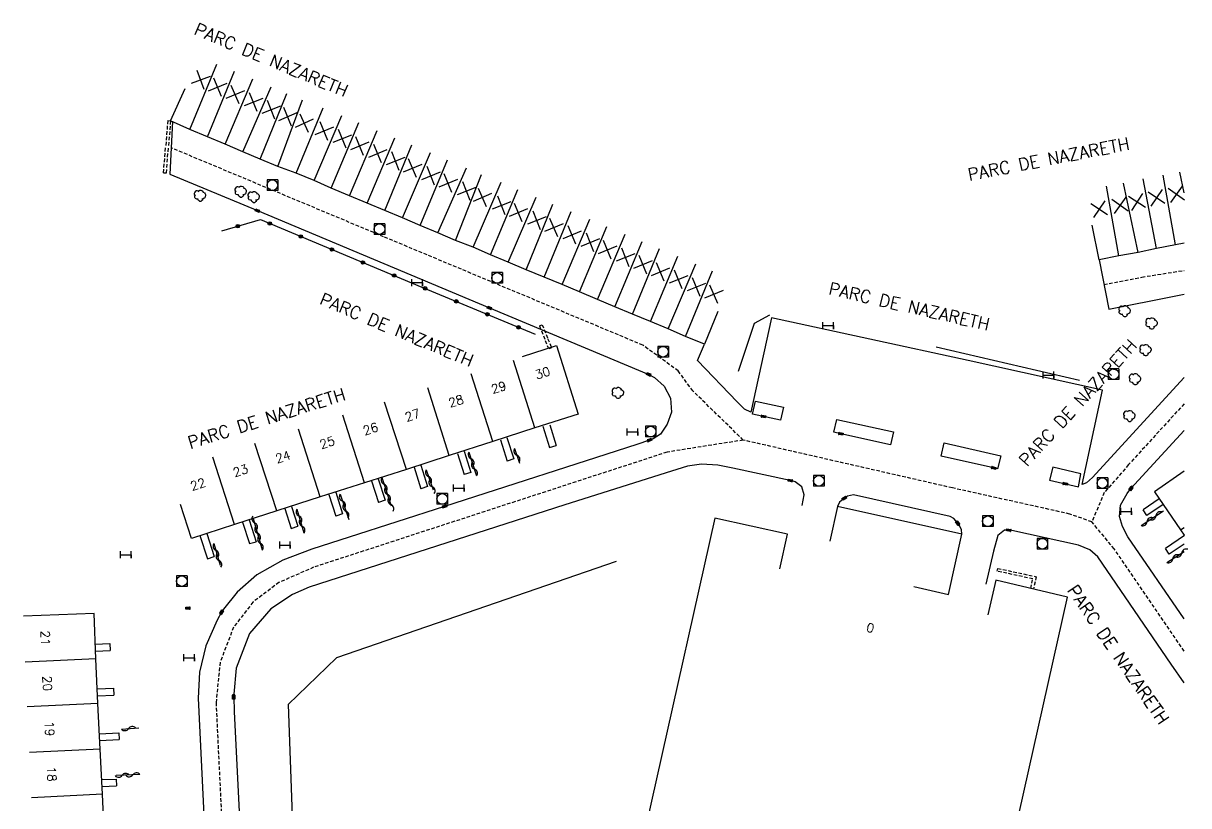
# Model space of a CAD drawing. Header units: millimetres. Extents: x 139000 to 140001, y 128999 to 130000.
# Drawn here: x 139836.3 to 140000.6, y 129171.9 to 129282.2 of the extents above; entities that cross this region are included whole.
import ezdxf
from ezdxf.enums import TextEntityAlignment as Align

# ---------------------------------------------------------------- set-up
doc = ezdxf.new("R2010")
doc.units = ezdxf.units.MM
doc.linetypes.add('DASHED', pattern=[0.75, 0.5, -0.25])
doc.layers.get('0').update_dxf_attribs({"linetype": 'CONTINUOUS'})
for name, color, linetype in [('W0001', 6, 'DASHED'), ('W0008', 7, 'CONTINUOUS'), ('W0100', 7, 'CONTINUOUS'), ('W0105', 7, 'CONTINUOUS'), ('W0112', 1, 'DASHED'), ('W0300', 7, 'CONTINUOUS'), ('W0302', 3, 'CONTINUOUS'), ('W0310', 3, 'CONTINUOUS'), ('W0322', 7, 'CONTINUOUS'), ('W0400', 7, 'CONTINUOUS'), ('W0420', 7, 'CONTINUOUS'), ('W0989', 7, 'CONTINUOUS'), ('W0991', 7, 'CONTINUOUS'), ('W1102', 7, 'CONTINUOUS'), ('W1474', 7, 'CONTINUOUS')]:
    doc.layers.add(name, color=color, linetype=linetype)
doc.styles.get("Standard").update_dxf_attribs({"font": 'romans.shx', "width": 0.85})

# ---------------------------------------------------------------- blocks, each defined once
blk = doc.blocks.new('t322o')
at = {"color": 0, "linetype": 'Continuous'}
for radius in [0.25, 0.15]:
    blk.add_circle((0, 0), radius, dxfattribs=at)
blk = doc.blocks.new('t310o')
at = {"color": 0, "linetype": 'Continuous'}
for centre, start, end in [((-0.5, 0.38), 216.8699, 323.1304), ((0.5, -0.37), 36.8699, 143.1303)]:
    blk.add_arc(centre, 0.625, start, end, dxfattribs=at)
blk = doc.blocks.new('T1474')
at = {"color": 0, "linetype": 'Continuous', "flags": 128}
for points in [[(-0.75, -0.5), (-0.75, 0.5)], [(-0.75, 0), (0.75, 0)], [(0.75, 0), (0.75, -0.5), (0.75, 0.5)]]:
    blk.add_lwpolyline(points, dxfattribs=at)
blk = doc.blocks.new('T400')
for p, q in [((-0.15, 0.3), (0.15, 0.3)), ((-0.15, -0.25), (-0.15, 0.3)), ((-0.15, 0.15), (0.15, 0.15)), ((-0.15, 0), (0.15, 0)), ((0.15, 0.3), (0.15, -0.25)), ((-0.15, -0.15), (0.15, -0.15)), ((-0.15, -0.25), (-0.15, -0.3)), ((-0.15, -0.3), (0.15, -0.3)), ((0.15, -0.3), (0.15, -0.25))]:
    blk.add_line(p, q)
blk = doc.blocks.new('T420')
for p, q in [((0.75, 0.75), (-0.75, 0.75)), ((-0.75, 0.75), (-0.75, -0.75)), ((0.75, 0.75), (0.75, -0.75)), ((0.75, -0.75), (-0.75, -0.75))]:
    blk.add_line(p, q)
blk.add_ellipse((0, 0), major_axis=(-0.53, 0.53), ratio=1, start_param=3.926991, end_param=10.210176)
blk = doc.blocks.new('T300')
for p, q in [((-0.8, 0.51), (-0.86, 0.34)), ((-0.86, 0.34), (-0.86, 0.17)), ((-0.86, 0.17), (-0.74, 0.06)), ((-0.69, 0.63), (-0.8, 0.51)), ((-0.8, -0.06), (-0.74, 0.06)), ((-0.74, 0.06), (-0.69, 0.11)), ((-0.57, 0.69), (-0.69, 0.63)), ((-0.46, 0.69), (-0.57, 0.69)), ((-0.29, 0.63), (-0.46, 0.69)), ((-0.29, 0.63), (-0.17, 0.74)), ((-0.23, 0.57), (-0.29, 0.63)), ((-0.17, 0.74), (-0.06, 0.8)), ((-0.06, 0.8), (0.06, 0.8)), ((0.06, 0.8), (0.23, 0.74)), ((0.23, 0.74), (0.34, 0.63)), ((0.34, 0.63), (0.4, 0.51)), ((0.46, 0.46), (0.34, 0.46)), ((0.4, 0.51), (0.4, 0.46)), ((0.57, 0.4), (0.46, 0.46)), ((0.57, 0.4), (0.69, 0.29)), ((0.69, 0.29), (0.74, 0.17)), ((0.74, 0.06), (0.69, -0.17)), ((0.74, 0.17), (0.74, 0.06)), ((-0.8, -0.17), (-0.8, -0.06)), ((-0.8, -0.23), (-0.8, -0.17)), ((-0.74, -0.34), (-0.8, -0.23)), ((-0.69, -0.4), (-0.74, -0.34)), ((-0.51, -0.46), (-0.69, -0.4)), ((-0.4, -0.46), (-0.51, -0.46)), ((-0.4, -0.46), (-0.34, -0.46)), ((-0.34, -0.46), (-0.34, -0.4)), ((-0.34, -0.51), (-0.34, -0.46)), ((-0.29, -0.63), (-0.34, -0.51)), ((-0.17, -0.74), (-0.29, -0.63)), ((-0.06, -0.8), (-0.17, -0.74)), ((0.06, -0.8), (-0.06, -0.8)), ((0.17, -0.74), (0.06, -0.8)), ((0.23, -0.69), (0.17, -0.74)), ((0.29, -0.46), (0.23, -0.46)), ((0.29, -0.63), (0.23, -0.69)), ((0.46, -0.4), (0.29, -0.46)), ((0.34, -0.51), (0.29, -0.63)), ((0.34, -0.51), (0.34, -0.46)), ((0.57, -0.34), (0.46, -0.4)), ((0.63, -0.29), (0.57, -0.34)), ((0.69, -0.17), (0.63, -0.29))]:
    blk.add_line(p, q)
blk = doc.blocks.new('t991o')
at = {"color": 0, "linetype": 'Continuous'}
for p, q in [((-1, 1), (1, -1)), ((-1, -1), (1, 1))]:
    blk.add_line(p, q, dxfattribs=at)

msp = doc.modelspace()

# ---------------------------------------------------------------- linework, layer by layer
at = {"layer": 'W0001'}
for points in [[(140000, 129193.69), (139990.13, 129208.11), (139986.99, 129211.92), (139983.87, 129213.03), (139967.31, 129216.71), (139937.81, 129223.45), (139930.7, 129230.38), (139928.64, 129233.2), (139923.65, 129236.84), (139887.08, 129252.13), (139857.11, 129264.67)], [(139988.69, 129245.38), (139994.03, 129246.43), (140000, 129247.39)], [(140000, 129228.57), (139992.16, 129219.99), (139988.74, 129216.05), (139986.99, 129211.92)], [(139937.81, 129223.45), (139927.06, 129221.75), (139877.21, 129205.52), (139872.32, 129203.38), (139868.65, 129200.6), (139865.91, 129197.06), (139864.01, 129192.13), (139863.44, 129186.43), (139865.02, 129153.56), (139867.75, 129096.71)]]:
    msp.add_lwpolyline(points, dxfattribs=at)
at = {"layer": 'W0008'}
msp.add_line((139950.61, 129224.57), (139951, 129226.38), dxfattribs=at)
for points in [[(139857.3, 129268.39), (139856.92, 129260.94), (139869.28, 129255.81), (139902, 129242.1), (139918.09, 129235.39), (139924.48, 129232.71), (139925.31, 129232.27), (139926.65, 129231.06), (139927.53, 129229.36), (139927.7, 129227.41), (139927.09, 129225.68), (139926.12, 129224.31), (139925.09, 129223.65), (139924.59, 129223.46), (139922.81, 129222.83), (139895.67, 129214.1), (139882.22, 129209.75), (139876.96, 129208.05), (139872.85, 129206.54), (139869.18, 129204.45), (139866.43, 129202.02), (139864.49, 129199.63), (139864.23, 129199.19), (139863.58, 129198.07), (139861.98, 129194.44), (139861.11, 129190.74), (139860.9, 129187.05), (139862.08, 129162.84)], [(139988, 129248.87), (139989.38, 129241.9), (139998.58, 129243.76), (140000, 129244.01)], [(140000, 129232.27), (139988.59, 129219.83), (139987.06, 129218.17), (139986.21, 129217.43), (139985.64, 129217.17), (139988.5, 129230.51), (139969.53, 129234.69), (139941.81, 129240.71), (139938.86, 129227.38), (139938.01, 129227.82), (139936.94, 129228.85), (139931.36, 129234.66), (139932.33, 129236.98)], [(139939.1, 129227.11), (139939.52, 129228.96), (139943.49, 129228.11), (139943.07, 129226.26), (139939.1, 129227.11)], [(139951, 129226.38), (139959, 129224.62), (139958.56, 129222.8), (139951.57, 129224.34), (139950.61, 129224.57)], [(140000, 129198.24), (139992.06, 129209.81), (139991.32, 129211.27), (139990.9, 129212.68), (139991.01, 129214.3), (139991.95, 129215.94), (139992.5, 129216.63), (140000, 129224.8)], [(139965.75, 129221.18), (139966.17, 129223.05), (139974.13, 129221.24), (139973.66, 129219.4), (139973.12, 129219.52), (139965.75, 129221.18)], [(139946.14, 129214.23), (139946.4, 129215.75), (139946.08, 129216.84), (139945.13, 129217.57), (139944.84, 129217.66), (139944.45, 129217.75), (139936.36, 129219.51), (139934.24, 129219.92), (139931.94, 129220.08), (139929.97, 129219.79), (139927.68, 129219.08), (139912.65, 129214.33), (139876.58, 129202.72), (139874.23, 129201.69), (139871.17, 129199.65), (139868.18, 129196.16), (139866.29, 129191.28), (139865.93, 129187.62), (139865.93, 129187.24), (139866.02, 129185.16), (139867.11, 129162.59), (139868.26, 129137.92), (139869, 129122.44), (139870.21, 129096.84)], [(139985.09, 129216.88), (139985.42, 129218.71), (139981.47, 129219.62), (139980.99, 129217.78), (139985.09, 129216.88)], [(139968.64, 129210.18), (139968.61, 129210.85), (139968.27, 129211.48), (139968.06, 129211.76), (139967.52, 129212.39), (139967.02, 129212.67), (139953.36, 129215.72), (139952.51, 129215.55), (139952.07, 129215.26), (139951.38, 129214.69), (139951.1, 129214.07)], [(140000, 129189.23), (139998.18, 129191.88), (139987.81, 129207), (139986.69, 129207.98), (139985.12, 129208.63), (139975.69, 129210.7), (139975.29, 129210.75), (139974.68, 129210.73), (139973.74, 129210), (139973.09, 129207.79), (139972.01, 129203.16)]]:
    msp.add_lwpolyline(points, dxfattribs=at)
at = {"layer": 'W0100'}
for points in [[(139934.23, 129241.6), (139932.33, 129236.98), (139929.67, 129238.07), (139927.2, 129239.12), (139924.72, 129240.17), (139922.2, 129241.2), (139919.71, 129242.24), (139917.24, 129243.29), (139914.72, 129244.34), (139912.25, 129245.39), (139909.74, 129246.42), (139907.21, 129247.44), (139904.65, 129248.54), (139902.18, 129249.56), (139899.69, 129250.64), (139897.21, 129251.62), (139894.75, 129252.69), (139892.25, 129253.73), (139889.75, 129254.8), (139887.27, 129255.81), (139884.77, 129256.86), (139882.27, 129257.92), (139879.7, 129259), (139877.28, 129260.04), (139874.73, 129261.1), (139872.17, 129262.04), (139869.67, 129263.06), (139867.22, 129264.12), (139864.72, 129265.19), (139862.24, 129266.21), (139859.73, 129267.24), (139857.03, 129268.47), (139859.1, 129273.02)], [(140000, 129251.2), (139998.77, 129250.98), (139996.12, 129250.47), (139993.54, 129249.91), (139990.81, 129249.43), (139988, 129248.86), (139987.01, 129253.76)], [(139906.69, 129235.25), (139911.45, 129236.77), (139914.54, 129227.11), (139908.42, 129225.16), (139902.5, 129223.26), (139896.35, 129221.3), (139890.33, 129219.32), (139884.37, 129217.43), (139878.11, 129215.45), (139872.02, 129213.46), (139866.06, 129211.54), (139859.97, 129209.6), (139858.45, 129214.36)], [(140000, 129219.06), (139995.82, 129216.16), (139999.49, 129210.79), (140000, 129210.04)], [(139961.87, 129202.79), (139966.75, 129201.7), (139968.64, 129210.18), (139951.09, 129214.07), (139950.01, 129209.19)], [(139942.97, 129205.29), (139944.06, 129210.17), (139933.82, 129212.45), (139917.36, 129138.94), (139922.24, 129137.85)], [(139962.21, 129128.92), (139967.09, 129127.82), (139983.55, 129201.32), (139973.44, 129203.69), (139972.3, 129198.82)], [(139853.86, 129090.97), (139853.86, 129090.97), (139853.86, 129090.97), (139853.86, 129090.97), (139853.86, 129090.97), (139853.86, 129090.97), (139853.58, 129097.27), (139853.27, 129103.67), (139852.96, 129110.09), (139852.66, 129116.37), (139852.32, 129122.77), (139852.03, 129129.18), (139851.73, 129135.48), (139851.4, 129141.86), (139848.95, 129141.76), (139848.64, 129148.15), (139848.33, 129154.41), (139848.02, 129160.79), (139847.72, 129167.25), (139847.41, 129173.51), (139847.1, 129179.88), (139846.79, 129186.32), (139846.49, 129192.63), (139846.25, 129198.99)]]:
    msp.add_lwpolyline(points, dxfattribs=at)
at = {"layer": 'W0105'}
for p, q in [((139909.55, 129225.42), (139910.5, 129222.42)), ((139910.51, 129225.6), (139911.43, 129222.71)), ((139903.55, 129223.51), (139904.53, 129220.47)), ((139904.48, 129223.8), (139905.44, 129220.79)), ((139910.5, 129222.42), (139911.43, 129222.71)), ((139897.49, 129221.57), (139898.45, 129218.58)), ((139898.45, 129221.88), (139899.4, 129218.88)), ((139891.38, 129219.62), (139892.35, 129216.6)), ((139892.31, 129219.92), (139893.27, 129216.92)), ((139905.44, 129220.79), (139904.53, 129220.47)), ((139886.33, 129218.01), (139887.29, 129215)), ((139899.4, 129218.88), (139898.45, 129218.58)), ((139885.37, 129217.7), (139886.34, 129214.67)), ((139893.27, 129216.92), (139892.35, 129216.6)), ((139879.35, 129215.78), (139880.32, 129212.75)), ((139880.33, 129216.09), (139881.3, 129213.07)), ((139887.29, 129215), (139886.34, 129214.67)), ((139996.5, 129215.17), (139994.2, 129213.6)), ((139873.14, 129213.8), (139874.04, 129210.99)), ((139874.09, 129214.1), (139874.98, 129211.3)), ((139881.3, 129213.07), (139880.32, 129212.75)), ((139994.76, 129212.8), (139994.2, 129213.6)), ((139997.05, 129214.36), (139994.76, 129212.8)), ((139867.19, 129211.9), (139868.16, 129208.85)), ((139868.12, 129212.2), (139869.1, 129209.12)), ((139874.04, 129210.99), (139874.98, 129211.3)), ((139861.18, 129209.98), (139862.23, 129206.69)), ((139862.14, 129210.29), (139863.18, 129207.03)), ((140000.04, 129209.99), (139997.36, 129208.16)), ((139868.16, 129208.85), (139869.1, 129209.12)), ((139997.9, 129207.36), (139997.36, 129208.16)), ((140000, 129208.8), (139997.9, 129207.36)), ((139862.23, 129206.69), (139863.18, 129207.03)), ((139846.41, 129194.67), (139848.45, 129194.75)), ((139848.45, 129194.75), (139848.5, 129193.79)), ((139846.45, 129193.71), (139848.5, 129193.79)), ((139846.7, 129188.36), (139848.99, 129188.47)), ((139848.99, 129188.47), (139849.02, 129187.5)), ((139846.74, 129187.39), (139849.02, 129187.5)), ((139847, 129182.04), (139849.75, 129182.18)), ((139849.75, 129182.18), (139849.78, 129181.24)), ((139847.04, 129181.11), (139849.78, 129181.24)), ((139847.31, 129175.57), (139849.34, 129175.66)), ((139849.34, 129175.66), (139849.38, 129174.72)), ((139847.35, 129174.62), (139849.38, 129174.72))]:
    msp.add_line(p, q, dxfattribs=at)
at = {"layer": 'W0112'}
for p, q in [((139856.63, 129268.5), (139856.34, 129264.83)), ((139856.63, 129268.5), (139857.03, 129268.47)), ((139857.03, 129268.47), (139856.73, 129264.8)), ((139856.04, 129261.16), (139856.34, 129264.83)), ((139856.44, 129261.13), (139856.73, 129264.8)), ((139856.04, 129261.16), (139856.44, 129261.13)), ((139909.44, 129239.73), (139910.22, 129237.78)), ((139910.22, 129237.78), (139910.77, 129236.46)), ((139973.7, 129205.37), (139979.13, 129204.19)), ((139978.36, 129202.54), (139978.66, 129203.88)), ((139979.13, 129204.19), (139978.75, 129202.45))]:
    msp.add_line(p, q, dxfattribs=at)
for points in [[(139909.85, 129237.63), (139909.07, 129239.58), (139909.44, 129239.73)], [(139910.77, 129236.46), (139910.4, 129236.3), (139909.85, 129237.63)], [(139978.66, 129203.88), (139973.61, 129204.98), (139973.7, 129205.37)]]:
    msp.add_lwpolyline(points, dxfattribs=at)
at = {"layer": 'W0302'}
msp.add_line((139985.24, 129231.84), (139965.04, 129236.54), dxfattribs=at)
for points in [[(139941.53, 129241.07), (139939.35, 129239.88), (139937.11, 129233.14)], [(139919.89, 129206.32), (139880.44, 129192.74), (139873.64, 129186.16), (139874.73, 129154.77), (139877.23, 129097.2)]]:
    msp.add_lwpolyline(points, dxfattribs=at)
at = {"layer": 'W0310'}
for p, q in [((139899.11, 129221.76), (139900.15, 129218.55)), ((139905.54, 129222.27), (139906.26, 129220.2)), ((139886.84, 129218.17), (139888.15, 129214.18)), ((139893.09, 129219.26), (139894.07, 129216.42)), ((139880.94, 129215.81), (139882.16, 129212.28)), ((139875.87, 129210.35), (139874.88, 129213.67)), ((139993.94, 129211.39), (139997.08, 129213.47)), ((139869.99, 129207.93), (139868.74, 129212.33)), ((139863.14, 129208.89), (139864.03, 129205.81)), ((139997.55, 129206.19), (140000, 129207.73)), ((139850.1, 129182.68), (139852.56, 129182.89)), ((139852.7, 129176.31), (139849.37, 129176.15))]:
    msp.add_line(p, q, dxfattribs=at)
at = {"layer": 'W0322'}
msp.add_lwpolyline([(139864.24, 129252.96), (139869.7, 129254.54), (139892.49, 129245.03), (139908.46, 129238.38)], dxfattribs=at)
at = {"layer": 'W1102'}
for p, q in [((139859.73, 129267.24), (139863.55, 129276.48)), ((139862.24, 129266.21), (139866.03, 129275.46)), ((139864.72, 129265.19), (139868.64, 129274.39)), ((139867.22, 129264.12), (139871.21, 129273.29)), ((139869.67, 129263.06), (139873.44, 129272.32)), ((139872.17, 129262.04), (139875.64, 129271.42)), ((139874.73, 129261.1), (139878.57, 129270.33)), ((139877.28, 129260.04), (139881.21, 129269.23)), ((139879.7, 129259), (139883.57, 129268.22)), ((139882.27, 129257.92), (139886.16, 129267.13)), ((139884.77, 129256.86), (139888.67, 129266.07)), ((139887.27, 129255.81), (139891.04, 129265.07)), ((139889.75, 129254.8), (139893.68, 129263.99)), ((139892.25, 129253.73), (139896.08, 129262.97)), ((139894.75, 129252.69), (139898.75, 129261.86)), ((139897.21, 129251.62), (139900.88, 129260.92)), ((139998.77, 129250.98), (139997.04, 129260.83)), ((140000, 129258.33), (139999.39, 129261.24)), ((139899.69, 129250.64), (139903.67, 129259.82)), ((139990.81, 129249.43), (139989.07, 129259.28)), ((139993.54, 129249.91), (139991.43, 129259.69)), ((139996.12, 129250.47), (139994.22, 129260.29)), ((139902.18, 129249.56), (139906, 129258.8)), ((139904.65, 129248.54), (139908.6, 129257.73)), ((139907.21, 129247.44), (139910.96, 129256.71)), ((139909.74, 129246.42), (139913.53, 129255.67)), ((139912.25, 129245.39), (139916.18, 129254.59)), ((139914.72, 129244.34), (139918.55, 129253.57)), ((139917.24, 129243.29), (139921.14, 129252.5)), ((139919.71, 129242.24), (139923.57, 129251.47)), ((139922.2, 129241.2), (139925.99, 129250.45)), ((139924.72, 129240.17), (139928.59, 129249.39)), ((139927.2, 129239.12), (139931.13, 129248.32)), ((139929.67, 129238.07), (139933.48, 129247.32)), ((139908.42, 129225.16), (139905.39, 129234.69)), ((139902.5, 129223.26), (139899.45, 129232.79)), ((139896.35, 129221.3), (139893.31, 129230.83)), ((139890.33, 129219.32), (139887.2, 129228.81)), ((139884.37, 129217.43), (139881.35, 129226.96)), ((139878.11, 129215.45), (139875.09, 129224.98)), ((139872.02, 129213.46), (139868.92, 129222.96)), ((139866.06, 129211.54), (139863, 129221.06)), ((139999.49, 129210.79), (140000, 129211.14)), ((139846.25, 129198.99), (139836.26, 129198.61)), ((139846.49, 129192.63), (139836.5, 129192.14)), ((139846.79, 129186.32), (139836.81, 129185.84)), ((139847.1, 129179.88), (139837.11, 129179.41)), ((139847.41, 129173.51), (139837.42, 129173.01))]:
    msp.add_line(p, q, dxfattribs=at)

# ---------------------------------------------------------------- block references
at = {"layer": 'W0300'}
for p in [(139866.97, 129258.48), (139861.23, 129257.91), (139868.8, 129257.73), (139991.65, 129241.64), (139995.45, 129239.9), (139994.59, 129236.14), (139993.12, 129232.04), (139920.17, 129230.1), (139992.33, 129226.85)]:
    msp.add_blockref('T300', p, dxfattribs=at)
at = {"layer": 'W0310'}
for p, rotation in [((139899.42, 129220.81), 288.0587349190916), ((139905.87, 129221.32), 289.3688928735418), ((139899.88, 129219.38), 288.0587349190916), ((139887.15, 129217.22), 288.2406419288879), ((139893.42, 129218.31), 288.9788130094445), ((139893.9, 129216.89), 288.9788130094445), ((139887.62, 129215.79), 288.2406419288879), ((139881.26, 129214.87), 289.0696854123776), ((139881.75, 129213.45), 289.0696854123776), ((139888.09, 129214.37), 288.2406419288879), ((139875.15, 129212.74), 106.6295294042804), ((139996.02, 129212.77), 33.54658473708008), ((139868.9, 129211.77), 105.7940372939715), ((139869.31, 129210.33), 105.7940372939715), ((139875.58, 129211.31), 106.6295294042804), ((139994.77, 129211.95), 33.54658473708008), ((139869.71, 129208.89), 105.7940372939715), ((139863.42, 129207.93), 286.1542191652136), ((139999.67, 129207.52), 32.32651868827762), ((139863.84, 129206.49), 286.1542191652136), ((139998.4, 129206.72), 32.32651868827762), ((139851.1, 129182.77), 4.900505150273497), ((139850.2, 129176.19), 182.8538514934757), ((139851.7, 129176.26), 182.8538514934757)]:
    msp.add_blockref('t310o', p, dxfattribs=dict(at, rotation=rotation))
at = {"layer": 'W0322'}
for p, rotation in [((139866.52, 129253.62), 16.19449605900888), ((139871.02, 129253.99), 337.3345524527489), ((139875.41, 129252.16), 337.3345524527489), ((139879.79, 129250.33), 337.3345524527489), ((139884.17, 129248.5), 337.3345524527489), ((139888.56, 129246.67), 337.3345524527489), ((139892.94, 129244.84), 337.3914845302942), ((139897.33, 129243.01), 337.3914845302942), ((139901.71, 129241.19), 337.3914845302942), ((139906.1, 129239.36), 337.3914845302942)]:
    msp.add_blockref('t322o', p, dxfattribs=dict(at, rotation=rotation))
at = {"layer": 'W0400'}
for p, rotation in [((139869.28, 129255.81), 67.45822688793392), ((139902, 129242.1), 67.2672151513631), ((139924.48, 129232.71), 67.29174044513647), ((139940.65, 129226.78), 257.9622642915418), ((139951.57, 129224.34), 257.5628135084427), ((139924.59, 129223.46), 291.0294848906923), ((139973.12, 129219.52), 257.9278837667983), ((139944.45, 129217.75), 77.18498418663265), ((139983.22, 129217.29), 257.7073638156935), ((139992.5, 129216.63), 140.9718862135203), ((139952.07, 129215.26), 123.3272516450726), ((139895.67, 129214.1), 287.8371682771179), ((139968.06, 129211.76), 36.93841319230663), ((139975.29, 129210.75), 82.79761224332545), ((139859.47, 129199.75), 90), ((139864.23, 129199.19), 328.1895315806262), ((139865.93, 129187.24), 180.4002098859381)]:
    msp.add_blockref('T400', p, dxfattribs=dict(at, rotation=rotation))
at = {"layer": 'W0420'}
for p in [(139871.39, 129259.41), (139886.5, 129253.21), (139903.09, 129246.32), (139926.5, 129235.92), (139990.05, 129232.75), (139924.75, 129224.65), (139948.48, 129217.71), (139988.47, 129217.39), (139895.36, 129215.16), (139972.31, 129212.01), (139980, 129208.84), (139858.62, 129203.57)]:
    msp.add_blockref('T420', p, dxfattribs=at)
at = {"layer": 'W0991'}
for p, rotation in [((139861.28, 129274.23), 155.5189493158601), ((139863.66, 129273.19), 157.565995469972), ((139866.14, 129272.17), 157.7185485405869), ((139868.71, 129271.1), 156.9396155227882), ((139871.24, 129270.01), 156.4934663096007), ((139873.56, 129269.03), 157.8951786713362), ((139875.88, 129268.13), 159.7317765390636), ((139878.69, 129267.03), 157.4102635128014), ((139881.25, 129265.95), 156.8166138846692), ((139883.7, 129264.91), 157.2287129773316), ((139886.24, 129263.84), 157.123016176632), ((139888.75, 129262.78), 157.0732675567803), ((139891.15, 129261.79), 157.8283921642171), ((139893.75, 129260.7), 156.8371784206962), ((139896.18, 129259.68), 157.4894430339168), ((139898.78, 129258.57), 156.4291797103108), ((139901.02, 129257.64), 158.4977908734561), ((139998.89, 129258.11), 189.9824935598894), ((139903.72, 129256.52), 156.5481891664185), ((139990.95, 129256.56), 190.0458768147871), ((139993.36, 129257.03), 192.1550580643999), ((139996.11, 129257.6), 190.963332048099), ((139906.09, 129255.52), 157.5697105282018), ((139908.7, 129254.42), 156.7394007878576), ((139988.02, 129256.01), 191.4251513557965), ((139911.1, 129253.42), 158.000263667693), ((139913.65, 129252.38), 157.7160231141376), ((139916.23, 129251.3), 156.8450608160358), ((139918.66, 129250.28), 157.4573853433241), ((139921.2, 129249.21), 157.0366932801291), ((139923.66, 129248.18), 157.2967484943142), ((139926.12, 129247.16), 157.7058647733761), ((139928.67, 129246.1), 157.2049257998955), ((139931.19, 129245.03), 156.8456563526342), ((139933.66, 129244), 157.6528512937266)]:
    msp.add_blockref('t991o', p, dxfattribs=dict(at, rotation=rotation))
at = {"layer": 'W1474'}
for p in [(139891.8, 129245.66), (139949.78, 129239.6), (139980.85, 129232.62), (139922.18, 129224.61), (139897.69, 129216.69), (139991.82, 129213.4), (139873.17, 129208.65), (139850.73, 129207.29), (139859.66, 129192.76)]:
    msp.add_blockref('T1474', p, dxfattribs=at)

# ---------------------------------------------------------------- texts
at = {"layer": 'W0989'}
for rotation, p in [(337.2968, (139871.22, 129277.06)), (11.1116, (139980.86, 129263.09)), (347.1303, (139961.2, 129242.32)), (337.3072, (139888.91, 129239.01)), (47.4746, (139985.02, 129228.72)), (17.5632, (139870.56, 129226.53)), (304.4556, (139990.72, 129193.18))]:
    msp.add_text('PARC DE NAZARETH', height=1.75, rotation=rotation, dxfattribs=at).set_placement(p, align=Align.MIDDLE)
at = {"layer": 'W0991'}
for s, rotation, p in [('30', 17.7653, (139909.51, 129232.92)), ('29', 17.7653, (139903.32, 129230.88)), ('28', 17.6926, (139897.3, 129228.95)), ('27', 18.2767, (139891.15, 129226.96)), ('26', 17.5828, (139885.24, 129225.04)), ('25', 17.5612, (139879.13, 129223.11)), ('24', 18.1009, (139872.89, 129221.1)), ('23', 17.8148, (139866.9, 129219.16)), ('22', 17.7114, (139860.89, 129217.23)), ('21', 272.1718, (139839.37, 129195.54)), ('0', 346.4456, (139955.75, 129196.97)), ('20', 272.7612, (139839.65, 129189.13)), ('19', 272.7493, (139839.96, 129182.76)), ('18', 272.7223, (139840.26, 129176.36))]:
    msp.add_text(s, height=1.25, rotation=rotation, dxfattribs=at).set_placement(p, align=Align.MIDDLE)

doc.saveas('drawing.dxf')
